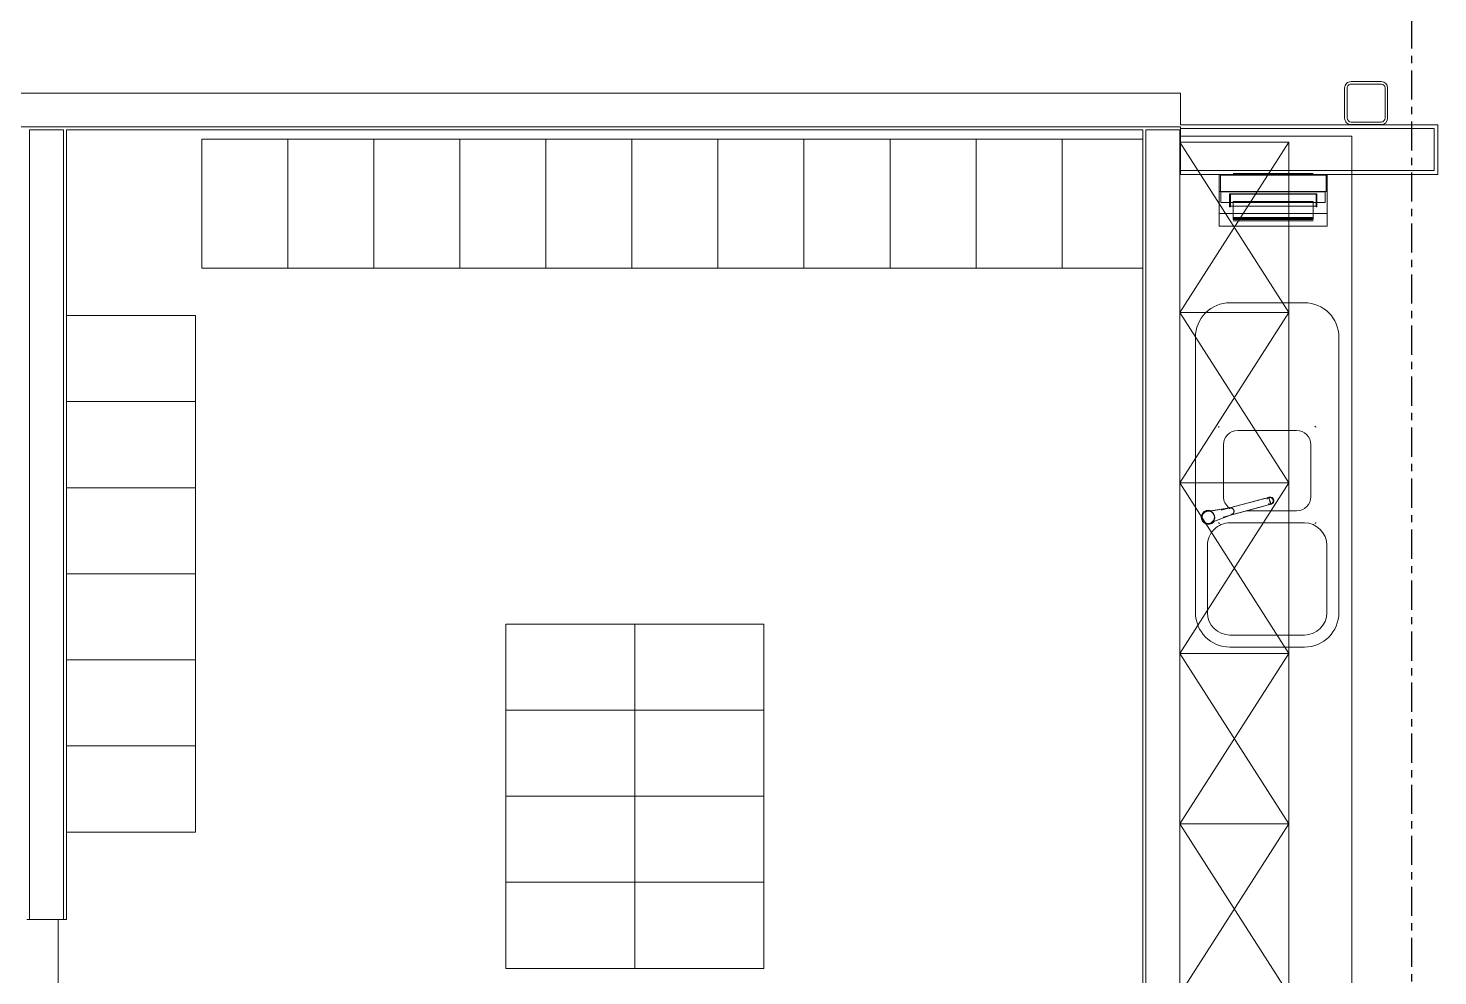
# Model space of a CAD drawing. Header units: millimetres. Extents: x -677815 to 406757, y -145898 to 39000.
# Drawn here: x 265175 to 270090, y 4034 to 7336 of the extents above; entities that cross this region are included whole.
import ezdxf

# ---------------------------------------------------------------- set-up
doc = ezdxf.new("R2010")
doc.units = ezdxf.units.MM
doc.header["$LTSCALE"] = 8
doc.linetypes.add('Xref building Toll$0$Grid Line', pattern=[22.225, 12.7, -3.175, 3.175, -3.175])
for name, color, linetype, lineweight in [('Xref building Toll$0$A-AREA', 8, 'Continuous', 18), ('Xref building Toll$0$A-GENM', 8, 'Continuous', 9), ('Xref building Toll$0$A-WALL', 8, 'Continuous', 9), ('Xref building Toll$0$I-FURN', 8, 'Continuous', 9), ('Xref building Toll$0$I-FURN-HDLN', 8, 'Continuous', 9), ('Xref building Toll$0$P-SANR-FIXT', 8, 'Continuous', 9), ('Xref building Toll$0$Q-CASE', 8, 'Continuous', 9), ('Xref building Toll$0$S-COLS', 8, 'Continuous', 9)]:
    doc.layers.add(name, color=color, linetype=linetype, lineweight=lineweight)
doc.layers.add('Xref building Toll$0$S-GRID', color=8, linetype='Continuous')

# ---------------------------------------------------------------- blocks, each defined once
blk = doc.blocks.new('Xref building Toll$0$Toll Grids')
at = {"layer": 'Xref building Toll$0$S-GRID', "linetype": 'Xref building Toll$0$Grid Line'}
blk.add_line((270000, -125373.3), (270000, 36031.5), dxfattribs=at)
blk = doc.blocks.new('Xref building Toll$0$LOK_Locker 2Tier 01 - LOK_Locker 2Tier 01-867414-MASTER GROUND FLOOR')
at = {"layer": 'Xref building Toll$0$Q-CASE'}
for p, q in [((150, 225), (-150, 225)), ((-150, 225), (-150, -225)), ((-150, -225), (-150, 225)), ((-150, 225), (150, 225)), ((150, -225), (150, 225)), ((150, 225), (150, -225)), ((-150, -225), (150, -225)), ((150, -225), (-150, -225))]:
    blk.add_line(p, q, dxfattribs=at)
blk = doc.blocks.new('Xref building Toll$0$LOK_Locker 2Tier 01 - LOK_Locker 2Tier 01-V6-MASTER GROUND FLOOR')
at = {"layer": 'Xref building Toll$0$Q-CASE'}
for p, q in [((150, 225), (-150, 225)), ((-150, 225), (-150, -225)), ((-150, -225), (-150, 225)), ((-150, 225), (150, 225)), ((150, -225), (150, 225)), ((150, 225), (150, -225)), ((-150, -225), (150, -225)), ((150, -225), (-150, -225))]:
    blk.add_line(p, q, dxfattribs=at)
blk = doc.blocks.new('Xref building Toll$0$LOK_Locker 2Tier 01 - LOK_Locker 2Tier 01-V7-MASTER GROUND FLOOR')
at = {"layer": 'Xref building Toll$0$Q-CASE'}
for p, q in [((132, 225), (-150, 225)), ((-150, 225), (-150, -225)), ((-150, -225), (-150, 225)), ((-150, 225), (132, 225)), ((-150, -225), (132, -225)), ((132, -225), (-150, -225))]:
    blk.add_line(p, q, dxfattribs=at)
blk = doc.blocks.new('Xref building Toll$0$LOK_Locker 2Tier 01 - LOK_Locker 2Tier 01-906155-MASTER GROUND FLOOR')
at = {"layer": 'Xref building Toll$0$Q-CASE'}
for p, q in [((-150, 225), (150, 225)), ((-150, -225), (-150, 225)), ((150, 225), (-150, 225)), ((-150, 225), (-150, -225)), ((150, 225), (150, -225)), ((150, -225), (150, 225)), ((150, -225), (-150, -225)), ((-150, -225), (150, -225))]:
    blk.add_line(p, q, dxfattribs=at)
blk = doc.blocks.new('Xref building Toll$0$IVS-FURNITURE-Hung Cabinet 2 Adjustable Shelves - D380 W594 H900-1123773-MASTER GROUND FLOOR')
at = {"layer": 'Xref building Toll$0$I-FURN-HDLN'}
for p, q in [((-297, 0), (297, -380)), ((-297, -380), (-297, 0)), ((-297, 0), (297, 0)), ((297, 0), (297, -380)), ((-297, -380), (297, 0)), ((297, -380), (-297, -380))]:
    blk.add_line(p, q, dxfattribs=at)
blk = doc.blocks.new('Xref building Toll$0$IVS-FURNITURE-Hung Cabinet 2 Adjustable Shelves - D380 W594 H900 A-1108470-MASTER GROUND FLOOR')
at = {"layer": 'Xref building Toll$0$I-FURN-HDLN'}
for p, q in [((-297, 380), (297, 0)), ((-297, 0), (297, 380)), ((297, 380), (-297, 380)), ((-297, 380), (-297, 0)), ((297, 0), (297, 380)), ((-297, 0), (297, 0))]:
    blk.add_line(p, q, dxfattribs=at)
blk = doc.blocks.new('Xref building Toll$0$IVS-FURNITURE-Table Cabinet Frame1 - D600 H900 THK18_18 no side-1486493-MASTER GROUND FLOOR')
at = {"layer": 'Xref building Toll$0$I-FURN'}
for p, q in [((2095.3, 0), (-2095.3, 0)), ((-2095.3, 0), (-2095.3, 0)), ((-2095.3, 0), (2095.3, 0)), ((-2095.3, 0), (-2095.3, -600)), ((-2095.3, 0), (-2095.3, -600)), ((2095.3, 0), (2095.3, 0)), ((2095.3, -600), (2095.3, 0)), ((2095.3, 0), (2095.3, -600)), ((2095.3, -600), (-2095.3, -600)), ((-2095.3, -600), (-2095.3, -600)), ((-2095.3, -600), (2095.3, -600)), ((2095.3, -600), (2095.3, -600))]:
    blk.add_line(p, q, dxfattribs=at)
blk = doc.blocks.new('Xref building Toll$0$Sink_1200mm_2_Bowl_2510 - Sink_1200mm_2_Bowl_2510-V18-MASTER GROUND FLOOR')
at = {"layer": 'Xref building Toll$0$P-SANR-FIXT'}
for p, q in [((480, -50), (-480, -50)), ((-245, -92), (-480, -92)), ((-138.8, -175.7), (-163.4, -110.8)), ((-162.3, -113.6), (-139, -175.3)), ((-146.7, -146.3), (-111, -279.7)), ((-114.8, -169.3), (-125.9, -100.8)), ((-114.8, -168.9), (-125.4, -103.7)), ((-86.8, -273.2), (-122.6, -139.9)), ((-600, -170), (-600, -430)), ((-558, -170), (-558, -430)), ((-167, -430), (-167, -170)), ((-139, -175.1), (-102.2, -312.6)), ((-78, -306.2), (-114.9, -168.7)), ((-75, -147.5), (105, -147.5)), ((600, -430), (600, -170)), ((-125, -402.5), (-125, -227.4)), ((155, -197.5), (155, -402.5)), ((-108.7, -288.2), (-102.2, -312.4)), ((-78.1, -306), (-84.6, -281.7)), ((-91.9, -309.9), (-102.2, -312.6)), ((-102.2, -312.6), (-91.9, -309.9)), ((-102.2, -312.4), (-102.2, -312.6)), ((-102.2, -312.6), (-102.2, -312.4)), ((-102.2, -312.6), (-102.2, -312.4)), ((-102.2, -312.6), (-101.9, -313.5)), ((-101.9, -313.6), (-101.7, -314.5)), ((-101, -313.2), (-100.9, -313.4)), ((-83, -306.8), (-97.5, -310.7)), ((-97.5, -310.7), (-90.3, -308.8)), ((-90.3, -308.8), (-83, -306.8)), ((-78, -306.2), (-90.1, -309.4)), ((-90.1, -309.4), (-78, -306.2)), ((-78.7, -307.4), (-78.8, -307.3)), ((-78, -306.2), (-78.1, -306)), ((-78.1, -306), (-78, -306.2)), ((-78.1, -306), (-78, -306.2)), ((-77.8, -307), (-78, -306.2)), ((-77.5, -308), (-77.8, -307.1)), ((105, -452.5), (-75, -452.5)), ((-480, -508), (-245, -508)), ((-480, -550), (480, -550))]:
    blk.add_line(p, q, dxfattribs=at)
at = {"layer": 'Xref building Toll$0$P-SANR-FIXT', "flags": 128}
for points in [[(167.3, -130.3), (167.9, -131.2), (168.4, -132.1), (169, -132.9)], [(-139, -175.3), (-138.8, -175.8), (-138.7, -176.3), (-138.5, -176.7), (-138.3, -177.2), (-138.1, -177.7), (-137.8, -178.1), (-137.6, -178.5), (-137.3, -179), (-137, -179.4), (-136.7, -179.8), (-136.4, -180.2), (-136.1, -180.5), (-135.7, -180.9), (-135.4, -181.2), (-135, -181.6), (-134.6, -181.9), (-134.2, -182.2), (-133.8, -182.5), (-133.4, -182.7), (-133, -183), (-132.5, -183.2), (-132.1, -183.4), (-131.6, -183.6), (-131.2, -183.8), (-130.7, -184), (-130.2, -184.1), (-129.7, -184.2), (-129.2, -184.3), (-128.7, -184.4), (-128.2, -184.5), (-127.7, -184.5), (-127.2, -184.6), (-126.7, -184.6), (-126.2, -184.5), (-125.7, -184.5), (-125.3, -184.5), (-124.8, -184.4), (-124.3, -184.3), (-123.8, -184.2), (-123.3, -184), (-122.8, -183.9), (-122.4, -183.7), (-121.9, -183.5), (-121.4, -183.3), (-121, -183.1), (-120.6, -182.8), (-120.1, -182.6), (-119.7, -182.3), (-119.3, -182), (-118.9, -181.7), (-118.5, -181.4), (-118.2, -181), (-117.8, -180.7), (-117.5, -180.3), (-117.2, -179.9), (-116.9, -179.5), (-116.6, -179.1), (-116.3, -178.7), (-116, -178.3), (-115.8, -177.8), (-115.6, -177.4), (-115.4, -176.9), (-115.2, -176.5), (-115, -176), (-114.9, -175.5), (-114.7, -175.1), (-114.6, -174.6), (-114.5, -174.1), (-114.5, -173.6), (-114.4, -173.1), (-114.4, -172.6), (-114.4, -172.1), (-114.4, -171.6), (-114.4, -171.1), (-114.5, -170.6), (-114.5, -170.1), (-114.6, -169.6), (-114.7, -169.1), (-114.8, -168.9)], [(-167.3, -469.7), (-167.9, -468.8), (-168.4, -467.9), (-169, -467.1)]]:
    blk.add_lwpolyline(points, dxfattribs=at)
at = {"layer": 'Xref building Toll$0$P-SANR-FIXT'}
for centre, radius, start, end in [((-480, -170), 120, 90, 180), ((-480, -170), 78, 90, 180), ((-245, -170), 78, 360, 90), ((-147.6, -94.8), 24.5, 105, 243.5152), ((-147.6, -94.8), 22.5, 15, 195), ((-147.6, -94.8), 22.5, 105, 243.6658), ((-147.6, -94.8), 22.5, 195, 15), ((-147.6, -94.8), 21.4, 105, 285), ((-147.6, -94.8), 24.5, 326.4848, 105), ((-147.6, -94.8), 22.5, 326.3342, 105), ((-147.6, -94.8), 21.4, 285, 105), ((480, -170), 120, 360, 90), ((-127.1, -171.3), 12.5, 200.7554, 9.2446), ((-75, -197.5), 50, 90, 143.201), ((105, -197.5), 50, 0, 90), ((-90.3, -308.8), 12.5, 198.0333, 11.9667), ((-480, -430), 120, 180, 270), ((-480, -430), 78, 180, 270), ((-245, -430), 78, 270, 0), ((-75, -402.5), 50, 180, 270), ((105, -402.5), 50, 270, 360), ((480, -430), 120, 270, 360)]:
    blk.add_arc(centre, radius, start, end, dxfattribs=at)
for centre, major_axis, ratio, start_param, end_param in [((-136.1, -174.6), (2.9, 0.78), 0.087156, 1.570796, 3.141524), ((-136.1, -174.6), (2.9, 0.78), 0.087156, 3.150306, 4.712389), ((-117.7, -169.6), (2.9, 0.78), 0.087156, 6.283117, 7.853982), ((-117.7, -169.6), (2.9, 0.78), 0.087156, 4.712389, 6.274335), ((-89.9, -310.2), (12.1, 3.2), 0.996195, 2.356194, 3.141593), ((-89.8, -310.4), (12.1, 3.2), 0.996195, 2.356194, 3.141593), ((-89.6, -311.2), (12.1, 3.2), 0.996195, 2.356194, 3.141593), ((-97.4, -311.1), (4.83, 1.29), 0.087156, 1.570796, 3.141593), ((-90.1, -309.4), (12.1, 3.2), 0.996195, 3.141593, 6.283185), ((-90.1, -309.4), (12.1, 3.2), 0.996195, 3.141593, 6.283185), ((-97.4, -311.1), (4.83, 1.29), 0.087156, 1.570796, 3.141593), ((-89.9, -310.2), (12.1, 3.2), 0.996195, 3.141593, 6.283185), ((-89.8, -310.4), (12.1, 3.2), 0.996195, 3.141593, 6.283185), ((-89.6, -311.2), (12.1, 3.2), 0.996195, 3.141593, 6.283185), ((-89.8, -310.4), (11.1, 3), 0.996195, 2.573663, 3.141593), ((-89.9, -310.2), (11.1, 3), 0.996195, 2.585607, 3.141593), ((-89.9, -310.2), (11.1, 3), 0.996195, 3.141593, 6.283185), ((-89.8, -310.4), (11.1, 3), 0.996195, 3.141593, 6.283185), ((-89.9, -310.2), (12.1, 3.2), 0.996195, 0, 0.785398), ((-89.8, -310.4), (12.1, 3.2), 0.996195, 0, 0.785398), ((-89.6, -311.2), (12.1, 3.2), 0.996195, 0, 0.785398), ((-82.9, -307.2), (4.83, 1.29), 0.087156, 0, 1.570796), ((-82.9, -307.2), (4.83, 1.29), 0.087156, 0, 1.570796), ((-89.8, -310.4), (11.1, 3), 0.996195, 0, 0.006677)]:
    blk.add_ellipse(centre, major_axis=major_axis, ratio=ratio, start_param=start_param, end_param=end_param, dxfattribs=at)
for points in [[(-169.6, -133.8), (-168.8, -132.7), (-168.1, -131.5), (-167.3, -130.3)], [(-167.3, -130.3), (-167.3, -130.1), (-167.1, -129.9), (-166.8, -129.4), (-166.6, -129.1), (-166.6, -129)], [(-159, -113.9), (-156.3, -115.3), (-150.7, -116.9), (-144.9, -116.4), (-142, -115.6)], [(-142, -115.6), (-139.1, -114.8), (-133.8, -112.4), (-129.8, -108.2), (-128.1, -105.7)], [(166.6, -129), (166.7, -129.1), (166.8, -129.4), (167.1, -129.9), (167.3, -130.1), (167.3, -130.3)], [(-166.6, -471), (-166.7, -470.9), (-166.8, -470.6), (-167.1, -470.1), (-167.3, -469.9), (-167.3, -469.7)], [(166.6, -471), (166.6, -470.9), (166.8, -470.6), (167.1, -470.1), (167.3, -469.9), (167.3, -469.7)], [(167.3, -469.7), (168.1, -468.5), (168.8, -467.3), (169.6, -466.2)]]:
    blk.add_open_spline(points, degree=3, dxfattribs=at)
for points, knots in [([(-162.3, -113.7), (-162.4, -113.6), (-162.4, -113.4), (-162, -113.3), (-161.8, -113.3), (-161.5, -113.3), (-161.2, -113.3), (-160.9, -113.3), (-160.7, -113.3), (-160.5, -113.4), (-160.3, -113.4), (-160, -113.5), (-159.5, -113.7), (-159.2, -113.8), (-159, -113.9)], [0, 0, 0, 0, 0.25, 0.375, 0.4375, 0.5, 0.5625, 0.625, 0.6875, 0.71875, 0.75, 0.8125, 0.875, 1, 1, 1, 1]), ([(-159, -115.9), (-159.3, -115.7), (-159.7, -115.5), (-160.2, -115.2), (-160.5, -115), (-160.8, -114.8), (-160.9, -114.7), (-161.1, -114.6), (-161.3, -114.5), (-161.4, -114.3), (-161.6, -114.2), (-161.7, -114.1), (-161.9, -114), (-162, -113.9), (-162.1, -113.8), (-162.2, -113.7), (-162.3, -113.7)], [0.1666667, 0.1666667, 0.1666667, 0.1666667, 0.3333333, 0.4166667, 0.5, 0.5416667, 0.5833333, 0.625, 0.6666667, 0.7083333, 0.75, 0.7916667, 0.8333333, 0.875, 0.9166667, 1, 1, 1, 1]), ([(-128.1, -105.7), (-128, -105.5), (-127.8, -105.2), (-127.5, -104.8), (-127.3, -104.6), (-127.1, -104.5), (-127, -104.3), (-126.8, -104.1), (-126.5, -104), (-126.3, -103.8), (-126.1, -103.7), (-125.8, -103.6), (-125.5, -103.6), (-125.4, -103.7), (-125.4, -103.8)], [0, 0, 0, 0, 0.125, 0.1875, 0.25, 0.28125, 0.3125, 0.375, 0.4375, 0.5, 0.5625, 0.625, 0.75, 1, 1, 1, 1]), ([(-125.4, -103.8), (-125.5, -103.9), (-125.5, -104), (-125.6, -104.2), (-125.6, -104.3), (-125.7, -104.4), (-125.7, -104.6), (-125.8, -104.8), (-125.9, -105), (-126, -105.2), (-126.1, -105.4), (-126.2, -105.5), (-126.3, -105.8), (-126.5, -106.1), (-126.8, -106.7), (-127, -107.1), (-127.2, -107.3)], [0, 0, 0, 0, 0.0833333, 0.125, 0.1666667, 0.2083333, 0.25, 0.2916667, 0.3333333, 0.375, 0.4166667, 0.4583333, 0.5, 0.5833333, 0.6666667, 0.8333333, 0.8333333, 0.8333333, 0.8333333]), ([(-100.8, -303.6), (-101, -303.9), (-101.2, -304.4), (-101.6, -305.2), (-101.9, -305.9), (-102.2, -307), (-102.7, -309.3), (-102.5, -311.2), (-102.2, -312.6)], [0.1428571, 0.1428571, 0.1428571, 0.1428571, 0.2142857, 0.2857143, 0.3571429, 0.4285714, 0.5714286, 1, 1, 1, 1]), ([(-78, -306.2), (-78.1, -305.7), (-78.4, -304.8), (-79.1, -303.5), (-79.9, -302.2), (-80.8, -301.2), (-81.6, -300.5), (-82.2, -300), (-82.9, -299.5), (-83.4, -299.2), (-83.7, -299)], [0, 0, 0, 0, 0.1428571, 0.2857143, 0.4285714, 0.5714286, 0.6428571, 0.7142857, 0.7857143, 0.8571429, 0.8571429, 0.8571429, 0.8571429])]:
    blk.add_open_spline(points, degree=3, knots=knots, dxfattribs=at)
blk = doc.blocks.new('Xref building Toll$0$Beca-34-S-SHS-Col_AU_NZ - 150x9_0 SHS-2283757-MASTER GROUND FLOOR')
at = {"layer": 'Xref building Toll$0$S-COLS'}
h = blk.add_hatch(dxfattribs=at)
h.set_pattern_fill('FP_292', color=256, style=0, pattern_type=2)
h.set_pattern_definition([(225, (277840, 147088), (1257.236, -1257.236), []), (225, (277840, 145183), (1257.236, -1257.236), [])])
h.paths.add_polyline_path([(-52.5, 75), (-52.5, 66), (52.5, 66), (50, 75)], flags=0)
h.paths.add_polyline_path([(-66, 52.5), (-75, 52.5), (-75, -52.5), (-66, -52.5)], flags=0)
h.paths.add_polyline_path([(75, 52.5), (66, 52.5), (66, -52.5), (75, -52.5)], flags=0)
h.paths.add_polyline_path([(52.5, -66), (-52.5, -66), (-52.5, -75), (52.5, -75)], flags=0)
for p, q in [((-75, 52.5), (-75, -52.5)), ((-66, -52.5), (-66, 52.5)), ((52.5, 75), (-52.5, 75)), ((-52.5, 66), (52.5, 66)), ((66, 52.5), (66, -52.5)), ((75, -52.5), (75, 52.5)), ((52.5, -66), (-52.5, -66)), ((-52.5, -75), (52.5, -75))]:
    blk.add_line(p, q, dxfattribs=at)
for centre, radius, start, end in [((-52.5, 52.5), 22.5, 90, 180), ((-52.5, 52.5), 13.5, 90, 180), ((52.5, 52.5), 22.5, 360, 90), ((52.5, 52.5), 13.5, 0, 90), ((-52.5, -52.5), 22.5, 180, 270), ((-52.5, -52.5), 13.5, 180, 270), ((52.5, -52.5), 22.5, 270, 0), ((52.5, -52.5), 13.5, 270, 0)]:
    blk.add_arc(centre, radius, start, end, dxfattribs=at)
blk = doc.blocks.new('Xref building Toll$0$Enmotion_Paper_Towel_Dispenser_14358 - Enmotion_Paper_Towel_Dispenser_14358-1500243-MASTER GROUND FLOOR')
at = {"layer": 'Xref building Toll$0$A-GENM'}
for p, q in [((188, 266.4), (-188, 266.4)), ((139.7, 248.3), (-139.7, 248.3)), ((-188, 223.2), (-188, 211.8)), ((-188, 223.2), (188, 223.2)), ((-188, 211.8), (-188, 146)), ((-149.2, 199.5), (-152.4, 199.5)), ((-152.4, 153.7), (-152.4, 199.3)), ((-152.4, 199.3), (-152.4, 196.8)), ((-152.4, 199.3), (-149.2, 199.3)), ((-152.4, 196.8), (-152.4, 153.7)), ((-152.4, 196.8), (152.4, 196.8)), ((-149.2, 199.3), (-149.2, 197.3)), ((-149.2, 155.2), (-149.2, 199.3)), ((-149.2, 197.3), (149.2, 197.3)), ((-149.2, 155.2), (-149.2, 197.3)), ((-139.7, 237.3), (-139.7, 243.9)), ((-139.7, 243.9), (139.7, 243.9)), ((-139.7, 242.3), (-139.7, 239.4)), ((-139.7, 242.3), (139.7, 242.3)), ((139.7, 240.1), (-139.7, 240.1)), ((-139.7, 240.1), (-139.7, 238.5)), ((-139.7, 240.1), (139.7, 240.1)), ((-139.7, 239.4), (-139.7, 237.3)), ((-139.7, 239.4), (139.7, 239.4)), ((-139.7, 238.5), (139.7, 238.5)), ((139.7, 237.3), (-139.7, 237.3)), ((139.7, 243.9), (139.7, 237.3)), ((139.7, 239.4), (139.7, 242.3)), ((139.7, 238.5), (139.7, 240.1)), ((139.7, 237.3), (139.7, 239.4)), ((152.4, 199.5), (149.2, 199.5)), ((149.2, 197.3), (149.2, 199.3)), ((149.2, 199.3), (152.4, 199.3)), ((149.2, 199.3), (149.2, 155.2)), ((149.2, 197.3), (149.2, 155.2)), ((152.4, 196.8), (152.4, 199.3)), ((152.4, 199.3), (152.4, 153.7)), ((152.4, 153.7), (152.4, 196.8)), ((188, 211.8), (188, 223.2)), ((188, 146), (188, 211.8)), ((182.5, 184.8), (-181.6, 184.8)), ((-181.6, 146.7), (-181.6, 184.8)), ((-181.6, 184.8), (-181.6, 146.7)), ((152.4, 153.7), (-152.4, 153.7)), ((149.2, 155.2), (-149.2, 155.2)), ((-139.7, 182.8), (139.7, 182.8)), ((-139.7, 181.2), (139.7, 181.2)), ((182.5, 146.7), (182.5, 184.8)), ((182.5, 184.8), (182.5, 146.7)), ((-188, 146), (-188, 146)), ((-188, 146), (-188, 86.5)), ((-188, 86.5), (-188, 146)), ((188, 146), (-188, 146)), ((-188, 146), (188, 146)), ((-188, 146), (-188, 146)), ((188, 146), (-188, 146)), ((-188, 146), (188, 146)), ((184.2, 146), (-184.1, 146)), ((-184.1, 146), (-184.1, 146)), ((-184.1, 146), (-184.1, 146)), ((-184.1, 146), (184.2, 146)), ((-184.1, 89.7), (-184.1, 146)), ((-184.1, 146), (-184.1, 89.7)), ((-181.6, 146.7), (182.5, 146.7)), ((184.2, 146), (184.2, 146)), ((184.2, 146), (184.2, 146)), ((184.2, 89.7), (184.2, 146)), ((184.2, 146), (184.2, 89.7)), ((188, 146), (188, 86.5)), ((188, 86.5), (188, 146)), ((188, 146), (188, 146)), ((188, 146), (188, 146)), ((-188, 86.5), (-188, 86.5)), ((-188, 86.5), (188, 86.5)), ((-188, 86.5), (188, 86.5)), ((-184.1, 89.7), (-184.1, 89.7)), ((-184.1, 89.7), (184.2, 89.7)), ((184.2, 89.7), (-184.1, 89.7)), ((-139.7, 83.2), (139.7, 83.2)), ((184.2, 89.7), (184.2, 89.7)), ((188, 86.5), (188, 86.5))]:
    blk.add_line(p, q, dxfattribs=at)
for points, knots in [([(-188, 146), (-188, 173.5), (-188, 223.3), (-188, 256.8), (-188, 271.9), (-188, 252.4), (-188, 231.6), (-188, 223.2)], [-1.101839, -1.101839, -1.101839, -1.101839, -0.955797, -0.755895, -0.557555, -0.305616, 0, 0, 0, 0]), ([(188, 223.2), (188, 231.6), (188, 252.4), (188, 271.9), (188, 256.8), (188, 223.3), (188, 173.5), (188, 146)], [0, 0, 0, 0, 0.305616, 0.557555, 0.755895, 0.955797, 1.101839, 1.101839, 1.101839, 1.101839]), ([(-139.7, 243.9), (-139.7, 223.1), (-139.7, 201.2), (-139.7, 194), (-139.7, 182.3), (-139.7, 182.3), (-139.7, 190), (-139.7, 209.4), (-139.7, 231), (-139.7, 240.1), (-139.7, 240.1)], [-1.260979, -1.260979, -1.260979, -1.260979, -1.079892, -0.913213, -0.748802, -0.597274, -0.494716, -0.41326, -0.222367, 0, 0, 0, 0]), ([(-139.7, 238.5), (-139.7, 238.5), (-139.7, 237.6), (-139.7, 234.5), (-139.7, 231), (-139.7, 228.5), (-139.7, 226.3), (-139.7, 224), (-139.7, 220.9), (-139.7, 216.9), (-139.7, 212.8), (-139.7, 208.4), (-139.7, 203.6), (-139.7, 199.2), (-139.7, 195.7), (-139.7, 193.2), (-139.7, 190.9), (-139.7, 188.2), (-139.7, 185.7), (-139.7, 183.6), (-139.7, 182.1), (-139.7, 181.3), (-139.7, 181.1), (-139.7, 181.5), (-139.7, 182.5), (-139.7, 183.9), (-139.7, 185.8), (-139.7, 187.8), (-139.7, 190), (-139.7, 192), (-139.7, 193.8), (-139.7, 195.8), (-139.7, 198), (-139.7, 200.9), (-139.7, 204.5), (-139.7, 209.2), (-139.7, 215.1), (-139.7, 222.4), (-139.7, 231.3), (-139.7, 238.4), (-139.7, 242.3)], [0, 0, 0, 0, 0.068161, 0.136322, 0.170403, 0.204483, 0.221523, 0.238564, 0.272644, 0.306725, 0.340805, 0.374886, 0.408966, 0.443047, 0.460087, 0.477127, 0.494168, 0.511208, 0.545288, 0.579369, 0.613449, 0.64753, 0.68161, 0.715691, 0.749771, 0.783852, 0.817932, 0.852013, 0.886093, 0.920174, 0.954255, 0.988335, 1.022416, 1.056496, 1.090577, 1.124657, 1.158738, 1.192818, 1.226899, 1.260979, 1.260979, 1.260979, 1.260979]), ([(139.7, 240.1), (139.7, 240.1), (139.7, 231), (139.7, 209.4), (139.7, 190), (139.7, 182.3), (139.7, 182.3), (139.7, 194), (139.7, 201.2), (139.7, 223.1), (139.7, 243.9)], [0, 0, 0, 0, 0.222367, 0.41326, 0.494716, 0.597274, 0.748802, 0.913213, 1.079892, 1.260979, 1.260979, 1.260979, 1.260979]), ([(139.7, 242.3), (139.7, 238.4), (139.7, 231.3), (139.7, 222.4), (139.7, 215.1), (139.7, 209.2), (139.7, 204.5), (139.7, 200.9), (139.7, 198), (139.7, 195.8), (139.7, 193.8), (139.7, 192), (139.7, 190), (139.7, 187.8), (139.7, 185.8), (139.7, 183.9), (139.7, 182.5), (139.7, 181.5), (139.7, 181.1), (139.7, 181.3), (139.7, 182.1), (139.7, 183.6), (139.7, 185.7), (139.7, 188.2), (139.7, 190.9), (139.7, 193.2), (139.7, 195.7), (139.7, 199.2), (139.7, 203.6), (139.7, 208.4), (139.7, 212.8), (139.7, 216.9), (139.7, 220.9), (139.7, 224), (139.7, 226.3), (139.7, 228.5), (139.7, 231), (139.7, 234.5), (139.7, 237.6), (139.7, 238.5), (139.7, 238.5)], [-1.260979, -1.260979, -1.260979, -1.260979, -1.226899, -1.192818, -1.158738, -1.124657, -1.090577, -1.056496, -1.022416, -0.988335, -0.954255, -0.920174, -0.886093, -0.852013, -0.817932, -0.783852, -0.749771, -0.715691, -0.68161, -0.64753, -0.613449, -0.579369, -0.545288, -0.511208, -0.494168, -0.477127, -0.460087, -0.443047, -0.408966, -0.374886, -0.340805, -0.306725, -0.272644, -0.238564, -0.221523, -0.204483, -0.170403, -0.136322, -0.068161, 0, 0, 0, 0])]:
    blk.add_open_spline(points, degree=3, knots=knots, dxfattribs=at)
blk = doc.blocks.new('Xref building Toll$0$building block 28092016')
at = {"layer": 'Xref building Toll$0$A-AREA'}
blk.add_line((987829.6, -667269.5), (987829.6, -668496.5), dxfattribs=at)
at = {"layer": 'Xref building Toll$0$A-WALL', "lineweight": 18}
for p, q in [((991742.6, -664389), (983801.6, -664389)), ((991742.6, -664499.5), (991742.6, -664389)), ((992639.6, -664499.5), (991742.6, -664499.5)), ((992639.6, -664672.5), (992639.6, -664499.5)), ((987857.6, -667269.5), (987857.6, -664517)), ((987857.6, -664517), (991611.6, -664517)), ((991611.6, -664517), (991611.6, -670208.5)), ((991739.6, -671041.5), (991739.6, -664517)), ((991739.6, -664517), (991742.6, -664517)), ((991742.6, -664517), (991742.6, -664672.5)), ((991742.6, -664672.5), (992639.6, -664672.5)), ((987719.6, -667269.5), (987857.6, -667269.5))]:
    blk.add_line(p, q, dxfattribs=at)
at = {"layer": 'Xref building Toll$0$A-WALL'}
for p, q in [((983919.6, -664507), (991742.6, -664507)), ((991742.6, -664507), (991742.6, -664517)), ((987729.6, -667269.5), (987729.6, -664517)), ((987847.6, -664517), (987729.6, -664517)), ((987847.6, -667269.5), (987847.6, -664517)), ((991739.6, -664517), (991621.6, -664517)), ((991621.6, -664517), (991621.6, -671499.5)), ((991742.6, -664512.5), (992626.6, -664512.5)), ((992626.6, -664659.5), (992626.6, -664512.5)), ((991742.6, -664659.5), (992626.6, -664659.5))]:
    blk.add_line(p, q, dxfattribs=at)
at = {"layer": 'Xref building Toll$0$A-GENM', "rotation": 180}
blk.add_blockref('Xref building Toll$0$Enmotion_Paper_Towel_Dispenser_14358 - Enmotion_Paper_Towel_Dispenser_14358-1500243-MASTER GROUND FLOOR', (992065.7, -664586), dxfattribs=at)
at = {"layer": 'Xref building Toll$0$I-FURN'}
for name, p, rotation in [('Xref building Toll$0$IVS-FURNITURE-Table Cabinet Frame1 - D600 H900 THK18_18 no side-1486493-MASTER GROUND FLOOR', (992339.6, -666634.2), 270), ('Xref building Toll$0$IVS-FURNITURE-Hung Cabinet 2 Adjustable Shelves - D380 W594 H900-1123773-MASTER GROUND FLOOR', (991739.6, -664857), 90), ('Xref building Toll$0$IVS-FURNITURE-Hung Cabinet 2 Adjustable Shelves - D380 W594 H900 A-1108470-MASTER GROUND FLOOR', (991739.6, -665451), 270), ('Xref building Toll$0$IVS-FURNITURE-Hung Cabinet 2 Adjustable Shelves - D380 W594 H900-1123773-MASTER GROUND FLOOR', (991739.6, -666045), 90), ('Xref building Toll$0$IVS-FURNITURE-Hung Cabinet 2 Adjustable Shelves - D380 W594 H900 A-1108470-MASTER GROUND FLOOR', (991739.6, -666639), 270), ('Xref building Toll$0$IVS-FURNITURE-Hung Cabinet 2 Adjustable Shelves - D380 W594 H900-1123773-MASTER GROUND FLOOR', (991739.6, -667233), 90)]:
    blk.add_blockref(name, p, dxfattribs=dict(at, rotation=rotation))
at = {"layer": 'Xref building Toll$0$P-SANR-FIXT', "rotation": 90}
blk.add_blockref('Xref building Toll$0$Sink_1200mm_2_Bowl_2510 - Sink_1200mm_2_Bowl_2510-V18-MASTER GROUND FLOOR', (991744.6, -665720), dxfattribs=at)
at = {"layer": 'Xref building Toll$0$Q-CASE'}
for name, p in [('Xref building Toll$0$LOK_Locker 2Tier 01 - LOK_Locker 2Tier 01-V6-MASTER GROUND FLOOR', (988479.6, -664774.5)), ('Xref building Toll$0$LOK_Locker 2Tier 01 - LOK_Locker 2Tier 01-V6-MASTER GROUND FLOOR', (988779.6, -664774.5)), ('Xref building Toll$0$LOK_Locker 2Tier 01 - LOK_Locker 2Tier 01-V6-MASTER GROUND FLOOR', (989079.6, -664774.5)), ('Xref building Toll$0$LOK_Locker 2Tier 01 - LOK_Locker 2Tier 01-V6-MASTER GROUND FLOOR', (989379.6, -664774.5)), ('Xref building Toll$0$LOK_Locker 2Tier 01 - LOK_Locker 2Tier 01-V6-MASTER GROUND FLOOR', (989679.6, -664774.5)), ('Xref building Toll$0$LOK_Locker 2Tier 01 - LOK_Locker 2Tier 01-V6-MASTER GROUND FLOOR', (989979.6, -664774.5)), ('Xref building Toll$0$LOK_Locker 2Tier 01 - LOK_Locker 2Tier 01-V6-MASTER GROUND FLOOR', (990279.6, -664774.5)), ('Xref building Toll$0$LOK_Locker 2Tier 01 - LOK_Locker 2Tier 01-V6-MASTER GROUND FLOOR', (990579.6, -664774.5)), ('Xref building Toll$0$LOK_Locker 2Tier 01 - LOK_Locker 2Tier 01-V6-MASTER GROUND FLOOR', (990879.6, -664774.5)), ('Xref building Toll$0$LOK_Locker 2Tier 01 - LOK_Locker 2Tier 01-V6-MASTER GROUND FLOOR', (991179.6, -664774.5)), ('Xref building Toll$0$LOK_Locker 2Tier 01 - LOK_Locker 2Tier 01-V7-MASTER GROUND FLOOR', (991479.6, -664774.5))]:
    blk.add_blockref(name, p, dxfattribs=at)
at = {"layer": 'Xref building Toll$0$Q-CASE', "rotation": 90}
for name, p in [('Xref building Toll$0$LOK_Locker 2Tier 01 - LOK_Locker 2Tier 01-867414-MASTER GROUND FLOOR', (988082.6, -665314.5)), ('Xref building Toll$0$LOK_Locker 2Tier 01 - LOK_Locker 2Tier 01-867414-MASTER GROUND FLOOR', (988082.6, -665614.5)), ('Xref building Toll$0$LOK_Locker 2Tier 01 - LOK_Locker 2Tier 01-867414-MASTER GROUND FLOOR', (988082.6, -665914.5)), ('Xref building Toll$0$LOK_Locker 2Tier 01 - LOK_Locker 2Tier 01-867414-MASTER GROUND FLOOR', (988082.6, -666214.5)), ('Xref building Toll$0$LOK_Locker 2Tier 01 - LOK_Locker 2Tier 01-906155-MASTER GROUND FLOOR', (989614.6, -666389.5)), ('Xref building Toll$0$LOK_Locker 2Tier 01 - LOK_Locker 2Tier 01-V6-MASTER GROUND FLOOR', (990064.6, -666389.5)), ('Xref building Toll$0$LOK_Locker 2Tier 01 - LOK_Locker 2Tier 01-867414-MASTER GROUND FLOOR', (988082.6, -666514.5)), ('Xref building Toll$0$LOK_Locker 2Tier 01 - LOK_Locker 2Tier 01-906155-MASTER GROUND FLOOR', (989614.6, -666689.5)), ('Xref building Toll$0$LOK_Locker 2Tier 01 - LOK_Locker 2Tier 01-V6-MASTER GROUND FLOOR', (990064.6, -666689.5)), ('Xref building Toll$0$LOK_Locker 2Tier 01 - LOK_Locker 2Tier 01-867414-MASTER GROUND FLOOR', (988082.6, -666814.5)), ('Xref building Toll$0$LOK_Locker 2Tier 01 - LOK_Locker 2Tier 01-906155-MASTER GROUND FLOOR', (989614.6, -666989.5)), ('Xref building Toll$0$LOK_Locker 2Tier 01 - LOK_Locker 2Tier 01-V6-MASTER GROUND FLOOR', (990064.6, -666989.5)), ('Xref building Toll$0$LOK_Locker 2Tier 01 - LOK_Locker 2Tier 01-906155-MASTER GROUND FLOOR', (989614.6, -667289.5)), ('Xref building Toll$0$LOK_Locker 2Tier 01 - LOK_Locker 2Tier 01-V6-MASTER GROUND FLOOR', (990064.6, -667289.5))]:
    blk.add_blockref(name, p, dxfattribs=at)
at = {"layer": 'Xref building Toll$0$S-COLS', "rotation": 180}
blk.add_blockref('Xref building Toll$0$Beca-34-S-SHS-Col_AU_NZ - 150x9_0 SHS-2283757-MASTER GROUND FLOOR', (992389.7, -664423.9), dxfattribs=at)
blk = doc.blocks.new('Xref building Toll')
for name, p in [('Xref building Toll$0$Toll Grids', (0, 0)), ('Xref building Toll$0$building block 28092016', (-722549.6, 671499.5))]:
    blk.add_blockref(name, p)

msp = doc.modelspace()

# ---------------------------------------------------------------- block references
msp.add_blockref('Xref building Toll', (0, 0))

doc.saveas('drawing.dxf')
